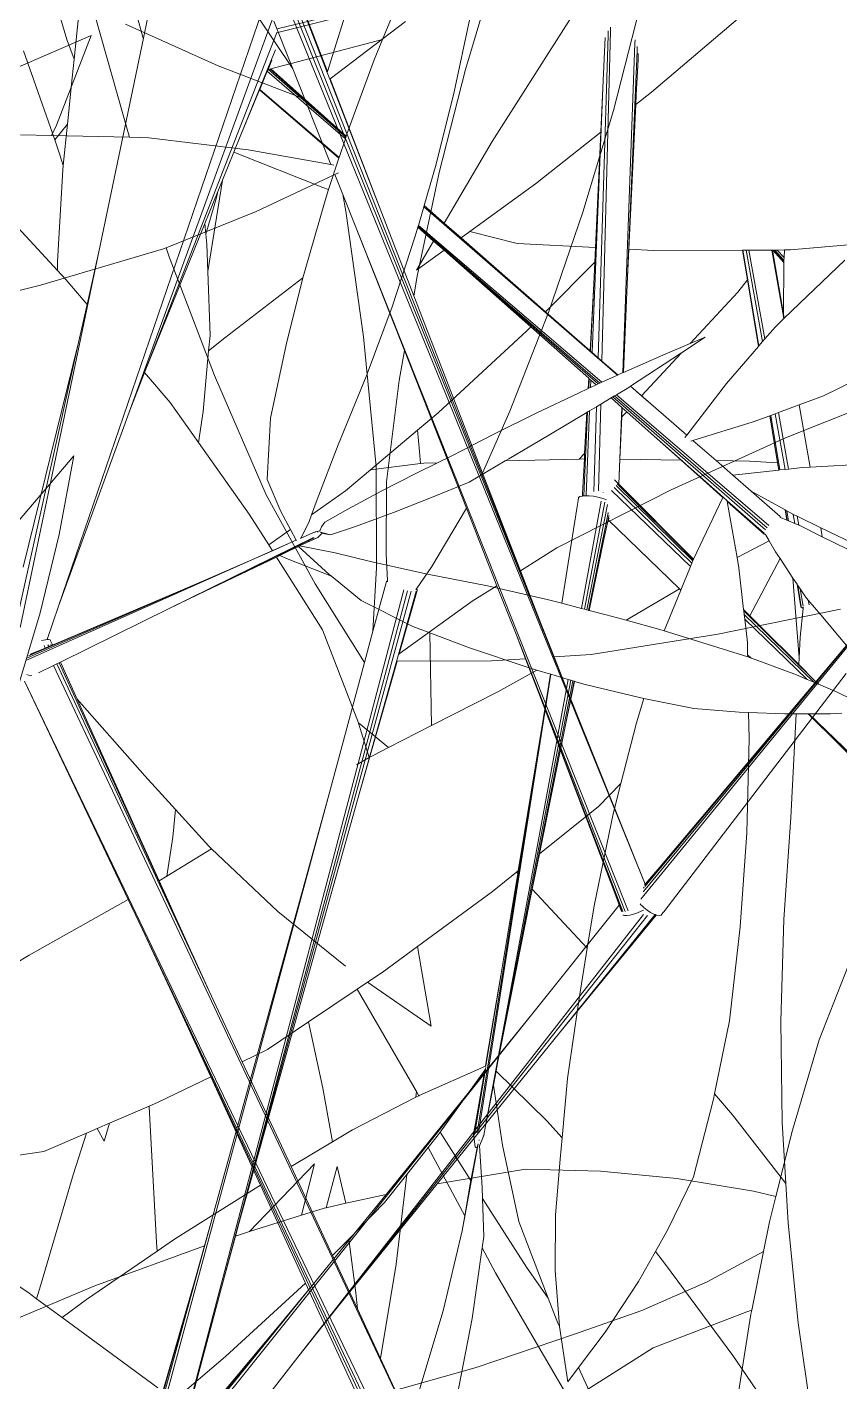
# Model space of a CAD drawing. Header units: millimetres. Extents: x 18 to 174501, y 22 to 24571.
# Drawn here: x 22277.6 to 22376.4, y 5699.5 to 5864.1 of the extents above; entities that cross this region are included whole.
import ezdxf

# ---------------------------------------------------------------- set-up
doc = ezdxf.new("R2010")
doc.units = ezdxf.units.MM
doc.header["$MEASUREMENT"] = 0
doc.layers.add('Edges', color=7, linetype='Continuous', lineweight=18)

# ---------------------------------------------------------------- blocks, each defined once
blk = doc.blocks.new('BAMBOOPLAN')
at = {"layer": 'Edges'}
for p, q in [((-1.0385, 11.487), (-1.0234, 11.3032)), ((-1.297, 11.471), (-1.2894, 11.2868)), ((-1.5192, 11.3616), (-1.515, 11.2054)), ((-1.4149, 11.3314), (-1.5062, 11.195)), ((-1.0234, 11.3032), (-1.0158, 11.119)), ((-0.5329, 10.0512), (-1.6024, 11.274)), ((-0.7768, 10.3326), (-1.5974, 11.2788)), ((-0.852, 10.4202), (-1.5932, 11.2834)), ((-1.5885, 11.2906), (-1.5149, 11.2036)), ((-1.5817, 11.2849), (-1.515, 11.2054)), ((-1.2894, 11.2868), (-1.2743, 11.103)), ((-1.6606, 11.2564), (-1.5731, 11.1898)), ((-1.6313, 11.2574), (-1.5731, 11.1898)), ((-1.515, 11.2054), (-1.5149, 11.2036)), ((-1.5149, 11.2036), (-1.5068, 11.1941)), ((-1.5731, 11.1898), (-1.5363, 11.1472)), ((-1.5062, 11.195), (-1.5068, 11.1941)), ((-1.5068, 11.1941), (-1.3454, 11.0032)), ((-1.5062, 11.195), (-1.3454, 11.0032)), ((-1.9298, 11.1677), (-1.8037, 10.9865)), ((-1.873, 11.1687), (-1.6976, 11.1526)), ((-1.6976, 11.1526), (-1.5363, 11.1472)), ((-1.923, 11.1304), (-2.0591, 11.0063)), ((-1.923, 11.1304), (-1.9293, 10.9638)), ((-1.5363, 11.1472), (-1.4564, 11.0545)), ((-1.0158, 11.119), (-1.0156, 10.9347)), ((-1.2743, 11.103), (-1.2518, 10.9202)), ((-1.6007, 11.0319), (-1.4564, 11.0545)), ((-1.5522, 10.9349), (-1.4441, 11.0402)), ((-1.4564, 11.0545), (-1.4515, 11.0553)), ((-1.4441, 11.0402), (-1.439, 11.0451)), ((-1.4441, 11.0402), (-1.42, 11.0123)), ((-1.7703, 10.9953), (-1.6007, 11.0319)), ((-1.42, 11.0123), (-1.4053, 10.9864)), ((-1.42, 11.0123), (-1.3819, 10.9681)), ((-1.8037, 10.9865), (-1.8026, 10.985)), ((-1.8026, 10.985), (-1.7703, 10.9953)), ((-1.4053, 10.9864), (-1.3051, 10.7901)), ((-1.3454, 11.0032), (-1.2462, 10.8861)), ((-0.39, 11.0065), (-0.5552, 10.8634)), ((-1.9316, 10.9438), (-1.8026, 10.985)), ((-1.9293, 10.9638), (-1.9316, 10.9438)), ((-1.3819, 10.9681), (-1.2306, 10.7911)), ((-1.3819, 10.9681), (-0.5455, 9.9979)), ((-1.9824, 10.9275), (-1.9316, 10.9438)), ((-1.6796, 10.8242), (-1.5522, 10.9349)), ((-1.2518, 10.9202), (-1.2462, 10.8861)), ((-1.0156, 10.9347), (-1.0229, 10.751)), ((-0.2064, 10.9065), (-0.5314, 10.0245)), ((-1.2462, 10.8861), (-1.0329, 10.634)), ((-0.5552, 10.8634), (-0.7136, 10.7131)), ((-1.8646, 10.6921), (-1.6832, 10.8211)), ((-1.6832, 10.8211), (-1.6796, 10.8242)), ((-1.6796, 10.8242), (-1.6697, 10.8113)), ((-1.6697, 10.8113), (-1.5279, 10.6425)), ((-1.3051, 10.7901), (-1.2108, 10.5847)), ((-1.2306, 10.7911), (-1.222, 10.7387)), ((-1.2306, 10.7911), (-1.0394, 10.5675)), ((-1.0229, 10.751), (-1.0329, 10.634)), ((-1.222, 10.7387), (-1.1853, 10.5652)), ((-0.7136, 10.7131), (-0.8686, 10.5533)), ((-1.9858, 10.6133), (-1.8646, 10.6921)), ((-1.5279, 10.6425), (-1.3756, 10.4755)), ((-1.0329, 10.634), (-0.9152, 10.4949)), ((-0.3681, 10.6132), (-0.5551, 10.5029)), ((-0.315, 10.617), (-0.5317, 10.0385)), ((-0.3447, 10.539), (-0.315, 10.617)), ((-1.2108, 10.5847), (-1.153, 10.4183)), ((-1.1853, 10.5652), (-1.1453, 10.4468)), ((-1.0394, 10.5675), (-1.0632, 10.4518)), ((-1.0394, 10.5675), (-0.9452, 10.4573)), ((-0.8686, 10.5533), (-0.9152, 10.4949)), ((-0.5323, 10.0474), (-0.3447, 10.539)), ((-0.5188, 10.0877), (-0.3447, 10.539)), ((-0.9152, 10.4949), (-0.852, 10.4202)), ((-0.5551, 10.5029), (-0.7514, 10.3978)), ((-0.4869, 10.0167), (-0.3221, 10.511)), ((-1.3756, 10.4755), (-1.2449, 10.3575)), ((-1.1453, 10.4468), (-1.1275, 10.4032)), ((-1.0632, 10.4518), (-1.0754, 10.4067)), ((-0.9452, 10.4573), (-0.9769, 10.4177)), ((-0.9452, 10.4573), (-0.8866, 10.3888)), ((-1.7134, 10.431), (-1.7683, 10.2902)), ((-1.7134, 10.431), (-1.6929, 10.2935)), ((-1.153, 10.4183), (-1.123, 10.3125)), ((-1.1291, 10.4015), (-1.1275, 10.4032)), ((-1.1291, 10.4015), (-1.123, 10.3125)), ((-1.1275, 10.4032), (-1.1269, 10.4016)), ((-1, 9.1491), (-1.089, 10.3983)), ((-1.0077, 9.2642), (-1.0829, 10.3995)), ((-1.0754, 10.4067), (-1.0759, 10.4048)), ((-1.0738, 10.4055), (-1.0754, 10.4067)), ((-1.0749, 10.4025), (-1.0681, 10.2887)), ((-1.0734, 10.404), (-1.0738, 10.4055)), ((-1.0734, 10.404), (-1.0671, 10.2901)), ((-0.9769, 10.4177), (-1.0671, 10.2901)), ((-0.8113, 10.3728), (-0.852, 10.4202)), ((-0.7514, 10.3978), (-0.8113, 10.3728)), ((-0.9804, 8.8667), (-1.0959, 10.3975)), ((-0.857, 10.3537), (-0.8866, 10.3888)), ((-0.8866, 10.3888), (-0.5501, 9.9953)), ((-1.2449, 10.3575), (-1.1191, 10.2564)), ((-0.857, 10.3537), (-0.9115, 10.331)), ((-0.8156, 10.3045), (-0.857, 10.3537)), ((-0.7768, 10.3326), (-0.8113, 10.3728)), ((-0.9115, 10.331), (-1.0664, 10.2766)), ((-0.5329, 10.0513), (-0.7768, 10.3326)), ((-1.123, 10.3125), (-1.1191, 10.2564)), ((-0.5538, 9.9938), (-0.8156, 10.3045)), ((-0.5715, 10.0119), (-0.8156, 10.3045)), ((-1.6929, 10.2935), (-1.6797, 10.154)), ((-1.0671, 10.2901), (-1.0681, 10.2887)), ((-1.0681, 10.2887), (-1.0674, 10.2762)), ((-1.0664, 10.2766), (-1.0674, 10.2762)), ((-1.0674, 10.2762), (-1.0527, 10.0267)), ((-1.0664, 10.2766), (-1.0527, 10.0267)), ((-1.1191, 10.2564), (-1.103, 10.0205)), ((-1.6797, 10.154), (-1.6736, 10.0127)), ((-0.5329, 10.0513), (-0.5188, 10.0877)), ((-0.5329, 10.051), (-0.5188, 10.0877)), ((-0.534, 10.0504), (-0.533, 10.051)), ((-0.5336, 10.0505), (-0.5331, 10.0509)), ((-0.5336, 10.0493), (-0.5334, 10.0497)), ((-0.5336, 10.044), (-0.5329, 10.0456)), ((-0.5333, 10.0502), (-0.533, 10.0509)), ((-0.5331, 10.0509), (-0.533, 10.0509)), ((-0.533, 10.051), (-0.5329, 10.051)), ((-0.533, 10.0509), (-0.5329, 10.051)), ((-0.5329, 10.0512), (-0.5329, 10.0513)), ((-1.0527, 10.0267), (-1.0077, 9.2642)), ((-0.5336, 10.0439), (-0.5336, 10.044)), ((-0.5317, 10.0385), (-0.5319, 10.0381)), ((-0.1532, 10.0335), (-0.1591, 9.8947)), ((-1.103, 10.0205), (-1.0542, 9.2598)), ((-1.103, 10.0205), (-1.0172, 8.7638)), ((-0.8351, 9.0781), (-0.5186, 10.0004)), ((-0.7985, 9.1823), (-0.5112, 10.0012)), ((-0.5636, 10.0024), (-0.6442, 9.7759)), ((-0.4977, 10.0069), (-0.5894, 9.7591)), ((-0.4995, 10.0069), (-0.5894, 9.7591)), ((-0.5636, 10.0024), (-0.5715, 10.0119)), ((-0.5562, 9.9937), (-0.5715, 10.0119)), ((-0.5572, 9.9948), (-0.5636, 10.0024)), ((-0.5352, 9.9957), (-0.5296, 10)), ((-0.53, 10.0163), (-0.5281, 10.0151)), ((-0.5296, 10), (-0.5241, 10.0047)), ((-0.5281, 10.0151), (-0.5259, 10.0141)), ((-0.5259, 10.0141), (-0.5217, 10.0121)), ((-0.5241, 10.0047), (-0.5208, 10.0079)), ((-0.5217, 10.0121), (-0.5148, 10.0096)), ((-0.5148, 10.0096), (-0.508, 10.0078)), ((-0.508, 10.0078), (-0.5016, 10.0069)), ((-0.5016, 10.0069), (-0.4995, 10.0069)), ((-0.4995, 10.0069), (-0.4977, 10.0069)), ((-0.4977, 10.0069), (-0.4962, 10.0069)), ((-0.4962, 10.0069), (-0.492, 10.0079)), ((-0.492, 10.0079), (-0.4894, 10.0097)), ((-0.4878, 10.0141), (-0.4894, 10.0097)), ((-0.4878, 10.0141), (-0.4869, 10.0167)), ((-0.5572, 9.9948), (-0.5557, 9.9929)), ((-0.5519, 9.9886), (-0.5513, 9.9879)), ((-0.5513, 9.9879), (-0.5489, 9.9881)), ((-0.5489, 9.9881), (-0.5452, 9.9895)), ((-0.5452, 9.9895), (-0.5406, 9.9921)), ((-0.5406, 9.9921), (-0.5352, 9.9957)), ((-0.1591, 9.8947), (-0.152, 9.7309)), ((-0.6442, 9.7759), (-1.0134, 8.7399)), ((-0.6442, 9.7759), (-0.7825, 9.3954)), ((-0.5894, 9.7591), (-0.7044, 9.442)), ((-0.152, 9.7309), (-0.1415, 9.6129)), ((-0.181, 9.6087), (-0.3144, 9.5859)), ((-0.1415, 9.6129), (-0.181, 9.6087)), ((-0.1415, 9.6129), (-0.1375, 9.5676)), ((-0.3144, 9.5859), (-0.4436, 9.5549)), ((-0.4436, 9.5549), (-0.5682, 9.516)), ((-0.1375, 9.5676), (-0.1305, 9.5155)), ((-0.5682, 9.516), (-0.7044, 9.442)), ((-0.1305, 9.5155), (-0.2058, 9.4341)), ((-0.1305, 9.5155), (-0.1166, 9.4126)), ((-0.7044, 9.442), (-0.7985, 9.1823)), ((-0.2058, 9.4341), (-0.2967, 9.3497)), ((-0.8784, 9.4133), (-0.8432, 9.3581)), ((-0.8784, 9.4133), (-0.8734, 9.3395)), ((-0.1166, 9.4126), (-0.1239, 9.4073)), ((-0.1166, 9.4126), (-0.1156, 9.4053)), ((-0.9173, 9.4049), (-0.9854, 9.2571)), ((-0.9173, 9.4049), (-0.9093, 9.3134)), ((-0.7825, 9.3954), (-0.852, 9.2041)), ((-0.7825, 9.3954), (-0.8432, 9.3581)), ((-0.1239, 9.4073), (-0.257, 9.2951)), ((-0.1156, 9.4053), (-0.0864, 9.2408)), ((-0.8734, 9.3395), (-0.8765, 9.3376)), ((-0.8432, 9.3581), (-0.8734, 9.3395)), ((-0.2967, 9.3497), (-0.3939, 9.2725)), ((-0.8765, 9.3376), (-0.9093, 9.3134)), ((-0.9093, 9.3134), (-0.9854, 9.2571)), ((-0.257, 9.2951), (-0.4056, 9.1096)), ((-0.3939, 9.2725), (-0.5363, 9.1623)), ((-1.0542, 9.2598), (-1.021, 8.7432)), ((-1.0512, 9.208), (-1.0542, 9.2598)), ((-1.0062, 9.2417), (-1.0077, 9.2642)), ((-0.9854, 9.2571), (-1.0062, 9.2417)), ((-1, 9.1491), (-1.0062, 9.2417)), ((-1.0512, 9.208), (-1.2087, 9.0801)), ((-1.0479, 9.1498), (-1.0512, 9.208)), ((-0.852, 9.2041), (-1.0175, 8.7485)), ((-0.8837, 9.1194), (-0.852, 9.2041)), ((-0.8351, 9.0781), (-0.7985, 9.1823)), ((-0.5363, 9.1623), (-0.6694, 9.0698)), ((-1.0316, 8.837), (-1.0479, 9.1498)), ((-1.0248, 8.7442), (-1.0479, 9.1498)), ((-0.98, 8.8683), (-1, 9.1491)), ((-1.0174, 8.7627), (-0.8837, 9.1194)), ((-0.9797, 8.8686), (-0.8837, 9.1194)), ((-1.2087, 9.0801), (-1.3655, 8.9404)), ((-0.8878, 8.9245), (-0.8351, 9.0781)), ((4.0881, -3.3036), (4.2194, -3.0809)), ((3.8543, -3.4748), (3.9152, -3.2214)), ((3.9838, -3.2203), (3.9857, -3.2263)), ((4.0058, -3.3241), (3.9807, -3.2403)), ((3.9821, -3.2277), (3.9843, -3.2347)), ((3.9843, -3.2347), (4.1507, -3.77)), ((3.9857, -3.2263), (4.159, -3.7733)), ((4.0331, -3.233), (4.0313, -3.2269)), ((4.2, -3.7801), (4.0331, -3.233)), ((4.0409, -3.2442), (4.0387, -3.2368)), ((4.157, -3.6325), (4.0409, -3.2442)), ((4.0473, -3.2575), (4.0443, -3.2475)), ((4.0646, -3.3169), (4.0473, -3.2575)), ((4.0646, -3.3169), (4.0479, -3.2583)), ((3.7479, -3.2855), (3.7639, -3.4146)), ((3.6211, -3.2938), (3.4375, -3.4117)), ((3.6207, -3.3001), (3.439, -3.4184)), ((3.6207, -3.3001), (3.6166, -3.3696)), ((4.0693, -3.3329), (4.0881, -3.3036)), ((4.1379, -3.7647), (4.0058, -3.3241)), ((4.0275, -3.398), (4.0058, -3.3241)), ((4.0693, -3.3329), (4.0646, -3.3169)), ((4.1398, -3.574), (4.0693, -3.3329)), ((3.4057, -4.483), (3.4026, -3.3439)), ((3.4118, -4.1245), (3.4248, -3.3602)), ((3.4499, -3.4809), (3.6166, -3.3696)), ((3.6166, -3.3696), (3.6144, -3.4078)), ((3.6144, -3.4078), (3.6116, -3.5367)), ((3.9492, -3.5199), (4.0275, -3.398)), ((4.0838, -3.5902), (4.0275, -3.398)), ((3.439, -3.4199), (3.4143, -4.0593)), ((3.4375, -3.4117), (3.4371, -3.412)), ((3.439, -3.4184), (3.4389, -3.4185)), ((3.4391, -3.4189), (3.439, -3.4199)), ((3.7639, -3.4146), (3.7752, -3.5441)), ((4.4054, -3.484), (4.5224, -3.4317)), ((3.2155, -3.4396), (3.2235, -3.5026)), ((3.4463, -3.4514), (3.4382, -3.606)), ((3.4466, -3.4471), (3.4463, -3.4514)), ((3.2032, -3.4745), (3.222, -3.5014)), ((3.4468, -3.4663), (3.4457, -3.4836)), ((3.4488, -3.4817), (3.4499, -3.4809)), ((3.4499, -3.4809), (3.6118, -3.5491)), ((3.8218, -3.6361), (3.8543, -3.4748)), ((4.5005, -3.47), (4.4338, -3.5995)), ((3.0982, -3.5484), (3.0667, -3.5035)), ((3.1216, -3.5768), (3.1012, -3.4886)), ((3.222, -3.5014), (3.2235, -3.5026)), ((3.2235, -3.5026), (3.2712, -3.8791)), ((3.4455, -3.4868), (3.4434, -3.5214)), ((3.4457, -3.4836), (3.4455, -3.4868)), ((3.6119, -3.5537), (3.4455, -3.4868)), ((3.6118, -3.5506), (3.4463, -3.4832)), ((3.4481, -3.4822), (3.4488, -3.4817)), ((3.4488, -3.4817), (3.6118, -3.5494)), ((4.337, -3.5077), (4.3746, -3.4947)), ((4.3746, -3.4947), (4.3759, -3.4942)), ((4.4334, -3.6004), (4.3746, -3.4947)), ((4.3759, -3.4942), (4.3766, -3.494)), ((4.4301, -3.5926), (4.3759, -3.4942)), ((4.3766, -3.494), (4.3778, -3.4936)), ((4.4016, -3.5081), (4.3766, -3.494)), ((4.3778, -3.4936), (4.3796, -3.493)), ((4.3778, -3.4936), (4.4011, -3.5065)), ((4.3796, -3.493), (4.3838, -3.4915)), ((4.3796, -3.493), (4.4004, -3.5044)), ((4.3838, -3.4915), (4.3955, -3.4874)), ((4.3838, -3.4915), (4.3991, -3.4998)), ((4.3955, -3.4874), (4.4054, -3.484)), ((4.3991, -3.4998), (4.3955, -3.4874)), ((4.4004, -3.5044), (4.3991, -3.4998)), ((4.4004, -3.5046), (4.4004, -3.5044)), ((4.4011, -3.5065), (4.4004, -3.5046)), ((3.4434, -3.5217), (3.4382, -3.606)), ((3.4434, -3.5214), (3.6124, -3.588)), ((3.4434, -3.5214), (3.4434, -3.5217)), ((3.4434, -3.5217), (3.6124, -3.5891)), ((3.8686, -3.6354), (3.9492, -3.5199)), ((4.1813, -3.562), (4.3267, -3.5114)), ((4.3267, -3.5114), (4.3271, -3.5112)), ((4.3515, -3.5572), (4.3267, -3.5114)), ((4.3271, -3.5112), (4.3329, -3.5092)), ((4.4079, -3.6591), (4.3271, -3.5112)), ((4.3329, -3.5092), (4.337, -3.5077)), ((4.3329, -3.5092), (4.4114, -3.6503)), ((4.337, -3.5077), (4.4138, -3.6443)), ((4.4016, -3.5081), (4.4011, -3.5065)), ((4.4301, -3.5926), (4.4016, -3.5081)), ((3.1216, -3.5768), (3.0982, -3.5484)), ((3.6116, -3.5367), (3.6118, -3.5491)), ((3.6118, -3.5491), (3.6118, -3.5494)), ((3.6118, -3.5494), (3.6118, -3.5506)), ((3.6118, -3.5506), (3.6119, -3.5537)), ((3.7752, -3.5441), (3.779, -3.6186)), ((3.6119, -3.5537), (3.6124, -3.588)), ((4.1398, -3.574), (4.1813, -3.562)), ((4.157, -3.6325), (4.1398, -3.574)), ((4.343, -3.5829), (4.3515, -3.5572)), ((4.4073, -3.6604), (4.3515, -3.5572)), ((3.1356, -3.7202), (3.0341, -3.5916)), ((3.129, -3.6085), (3.1216, -3.5768)), ((3.6124, -3.588), (3.6124, -3.5891)), ((3.6124, -3.5891), (3.6132, -3.6463)), ((3.9529, -3.6281), (4.0838, -3.5902)), ((4.0911, -3.615), (4.0838, -3.5902)), ((4.2937, -3.6945), (4.343, -3.5829)), ((4.4338, -3.5995), (4.4301, -3.5926)), ((4.6601, -3.5864), (4.5421, -3.7046)), ((3.1474, -3.6873), (3.129, -3.6085)), ((3.4382, -3.606), (3.4365, -3.6387)), ((3.779, -3.6186), (3.7791, -3.621)), ((3.8218, -3.6361), (3.779, -3.6186)), ((4.1924, -3.7873), (3.7791, -3.621)), ((3.7791, -3.621), (3.7809, -3.6544)), ((4.0386, -3.7243), (4.0911, -3.615)), ((4.1017, -3.6511), (4.0911, -3.615)), ((4.4241, -3.6185), (4.4138, -3.6443)), ((4.4334, -3.6004), (4.4241, -3.6185)), ((4.4338, -3.5995), (4.4334, -3.6004)), ((3.4365, -3.6387), (3.4337, -3.6914)), ((3.4365, -3.6387), (3.6024, -3.6465)), ((3.8579, -3.6507), (3.8218, -3.6361)), ((3.8579, -3.6507), (3.8686, -3.6354)), ((3.8686, -3.6354), (3.9529, -3.6281)), ((4.2009, -3.7793), (4.157, -3.6325)), ((4.4138, -3.6443), (4.4114, -3.6503)), ((3.6024, -3.6465), (3.6132, -3.6463)), ((3.6132, -3.6463), (3.6135, -3.6661)), ((3.6135, -3.6661), (3.6202, -3.7957)), ((3.7809, -3.6544), (4.1707, -3.808)), ((3.7809, -3.6544), (3.781, -3.6564)), ((3.781, -3.6564), (4.1678, -3.8107)), ((3.781, -3.6564), (3.781, -3.6571)), ((3.781, -3.6571), (4.1657, -3.8128)), ((3.781, -3.6571), (3.781, -3.6575)), ((3.8147, -3.6715), (3.781, -3.6575)), ((3.781, -3.6575), (3.7818, -3.6738)), ((4.0386, -3.7243), (3.8579, -3.6507)), ((4.1338, -3.7631), (4.1017, -3.6511)), ((4.1346, -3.7634), (4.1017, -3.6511)), ((4.4073, -3.6604), (4.3759, -3.7394)), ((4.4079, -3.6591), (4.4073, -3.6604)), ((4.4114, -3.6503), (4.4079, -3.6591)), ((3.1356, -3.7202), (3.1474, -3.6873)), ((3.1638, -3.7572), (3.1474, -3.6873)), ((3.4337, -3.6914), (3.4326, -3.7121)), ((3.4611, -3.8493), (3.4337, -3.6914)), ((3.7818, -3.6738), (3.7838, -3.8032)), ((3.8031, -3.7292), (3.8147, -3.6715)), ((3.8031, -3.7292), (3.837, -3.6807)), ((3.837, -3.6807), (3.8147, -3.6715)), ((4.0228, -3.7574), (3.837, -3.6807)), ((4.3146, -3.6757), (4.285, -3.7142)), ((4.3146, -3.6757), (4.2937, -3.6945)), ((3.4326, -3.7121), (3.4294, -3.7721)), ((3.4338, -3.7227), (3.4326, -3.7121)), ((4.2202, -3.7982), (4.285, -3.7142)), ((4.2436, -3.8078), (4.285, -3.7142)), ((4.2937, -3.6945), (4.2556, -3.7286)), ((4.5421, -3.7046), (4.5074, -3.7331)), ((3.1526, -3.7416), (3.1356, -3.7202)), ((3.4369, -3.789), (3.4338, -3.7227)), ((4.1338, -3.7631), (4.0386, -3.7243)), ((4.2556, -3.7286), (4.2009, -3.7793)), ((4.3759, -3.7394), (4.3401, -3.8467)), ((4.5072, -3.7333), (4.4776, -3.7577)), ((4.5074, -3.7331), (4.5072, -3.7333)), ((4.5364, -3.7859), (4.5072, -3.7333)), ((4.5364, -3.7859), (4.5074, -3.7331)), ((3.1638, -3.7572), (3.1526, -3.7416)), ((3.1655, -3.7644), (3.1638, -3.7572)), ((4.0187, -3.7658), (4.0228, -3.7574)), ((4.1469, -3.8087), (4.0228, -3.7574)), ((4.1346, -3.7634), (4.1338, -3.7631)), ((4.1379, -3.7647), (4.1346, -3.7634)), ((4.4732, -3.7614), (4.4667, -3.7667)), ((4.4776, -3.7577), (4.4732, -3.7614)), ((4.4732, -3.7614), (4.5209, -3.8472)), ((4.4776, -3.7577), (4.5264, -3.8446)), ((3.2089, -3.9178), (3.1655, -3.7644)), ((3.4294, -3.7721), (3.4148, -4.0508)), ((3.4369, -3.789), (3.4294, -3.7721)), ((3.9193, -3.951), (4.0187, -3.7658)), ((4.1507, -3.77), (4.1379, -3.7647)), ((4.159, -3.7733), (4.1507, -3.77)), ((4.1926, -3.787), (4.159, -3.7733)), ((4.1924, -3.7873), (4.1707, -3.808)), ((4.1926, -3.787), (4.1924, -3.7873)), ((4.1968, -3.783), (4.1926, -3.787)), ((4.2, -3.7801), (4.1968, -3.783)), ((4.2009, -3.7793), (4.2, -3.7801)), ((4.4417, -3.7873), (4.3533, -3.852)), ((4.4654, -3.7678), (4.4417, -3.7873)), ((4.4667, -3.7667), (4.4654, -3.7678)), ((4.4895, -3.8122), (4.4654, -3.7678)), ((4.5128, -3.851), (4.4667, -3.7667)), ((4.5605, -3.8293), (4.5364, -3.7859)), ((4.6701, -3.7848), (4.5605, -3.8293)), ((3.2139, -3.9327), (2.9855, -3.8107)), ((3.4439, -3.8049), (3.4369, -3.789)), ((3.4611, -3.8493), (3.4439, -3.8049)), ((3.527, -3.9488), (3.6211, -3.8061)), ((3.6202, -3.7957), (3.6211, -3.8061)), ((3.6211, -3.8061), (3.6315, -3.9253)), ((3.7838, -3.8032), (3.781, -3.9321)), ((4.1518, -3.826), (4.1469, -3.8087)), ((4.148, -3.8092), (4.1469, -3.8087)), ((4.1527, -3.8252), (4.148, -3.8092)), ((4.1516, -3.8107), (4.148, -3.8092)), ((4.1553, -3.8227), (4.1516, -3.8107)), ((4.163, -3.8154), (4.1516, -3.8107)), ((4.1678, -3.8107), (4.1657, -3.8128)), ((4.1707, -3.808), (4.1678, -3.8107)), ((4.2179, -3.8012), (4.2018, -3.8203)), ((4.22, -3.7984), (4.2179, -3.8012)), ((4.2202, -3.7982), (4.22, -3.7984)), ((4.2739, -3.8201), (4.22, -3.7984)), ((4.2436, -3.8078), (4.2202, -3.7982)), ((4.2739, -3.8201), (4.2436, -3.8078)), ((4.1518, -3.826), (4.1383, -3.8389)), ((4.1527, -3.8252), (4.1518, -3.826)), ((4.1553, -3.8227), (4.1527, -3.8252)), ((4.163, -3.8154), (4.1553, -3.8227)), ((4.1657, -3.8128), (4.163, -3.8154)), ((4.1948, -3.8285), (4.1815, -3.8444)), ((4.1973, -3.8256), (4.1948, -3.8285)), ((4.2176, -3.8379), (4.1948, -3.8285)), ((4.1993, -3.8233), (4.1973, -3.8256)), ((4.1973, -3.8256), (4.5232, -3.9575)), ((4.2018, -3.8203), (4.1993, -3.8233)), ((4.1993, -3.8233), (4.5244, -3.953)), ((4.2018, -3.8203), (4.5261, -3.9481)), ((4.3401, -3.8467), (4.2739, -3.8201)), ((4.5047, -3.8407), (4.4895, -3.8122)), ((4.5109, -3.8519), (4.4895, -3.8122)), ((4.5605, -3.8293), (4.5477, -3.8344)), ((3.5011, -3.953), (3.4611, -3.8493)), ((4.1383, -3.8389), (4.0803, -3.8961)), ((4.1759, -3.851), (4.1669, -3.8616)), ((4.1815, -3.8444), (4.1759, -3.851)), ((4.1759, -3.851), (4.2197, -3.9917)), ((4.1815, -3.8444), (4.2269, -3.988)), ((4.2565, -3.9655), (4.2176, -3.8379)), ((4.2185, -3.8383), (4.2176, -3.8379)), ((4.223, -3.8533), (4.2185, -3.8383)), ((4.2283, -3.8424), (4.2185, -3.8383)), ((4.223, -3.8533), (4.2276, -3.844)), ((4.2441, -3.924), (4.223, -3.8533)), ((4.2276, -3.844), (4.2283, -3.8424)), ((4.2616, -3.8561), (4.2283, -3.8424)), ((4.3448, -3.8909), (4.2616, -3.8561)), ((4.4349, -3.9277), (4.2616, -3.8561)), ((4.3401, -3.8467), (4.3384, -3.8517)), ((4.3533, -3.852), (4.3503, -3.8543)), ((4.4026, -3.8719), (4.3533, -3.852)), ((4.4577, -3.8538), (4.4026, -3.8719)), ((4.5108, -3.852), (4.4384, -3.8863)), ((4.5047, -3.8407), (4.4577, -3.8538)), ((4.5108, -3.852), (4.5047, -3.8407)), ((4.5109, -3.8519), (4.5108, -3.852)), ((4.5128, -3.851), (4.5109, -3.8519)), ((4.5209, -3.8472), (4.5128, -3.851)), ((4.5264, -3.8446), (4.5209, -3.8472)), ((4.5477, -3.8344), (4.5264, -3.8446)), ((3.2712, -3.8791), (3.2818, -3.9718)), ((3.2712, -3.8791), (3.355, -4.5397)), ((4.1633, -3.866), (4.1135, -3.9248)), ((4.1643, -3.8647), (4.1633, -3.866)), ((4.1829, -3.9346), (4.1633, -3.866)), ((4.1657, -3.8631), (4.1643, -3.8647)), ((4.2053, -4.0047), (4.1643, -3.8647)), ((4.1669, -3.8616), (4.1657, -3.8631)), ((4.209, -4.0019), (4.1669, -3.8616)), ((4.4384, -3.8863), (4.4026, -3.8719)), ((4.0803, -3.8961), (4.0228, -3.9544)), ((4.3448, -3.8909), (4.2441, -3.924)), ((4.4348, -3.9285), (4.3448, -3.8909)), ((4.4776, -3.902), (4.4384, -3.8863)), ((4.5439, -3.9137), (4.4776, -3.902)), ((4.5396, -3.927), (4.4776, -3.902)), ((3.2139, -3.9327), (3.2089, -3.9178)), ((3.6315, -3.9253), (3.6475, -4.0544)), ((4.1135, -3.9248), (4.0614, -3.9861)), ((4.2565, -3.9655), (4.2441, -3.924)), ((4.4348, -3.9285), (4.4349, -3.9277)), ((4.4436, -3.9313), (4.4349, -3.9277)), ((4.5396, -3.927), (4.5403, -3.9286)), ((4.5523, -3.9294), (4.5439, -3.9137)), ((4.5444, -3.9138), (4.5439, -3.9137)), ((4.5529, -3.9294), (4.5444, -3.9138)), ((4.5474, -3.9143), (4.5444, -3.9138)), ((4.5557, -3.9296), (4.5474, -3.9143)), ((4.5588, -3.9163), (4.5474, -3.9143)), ((4.5594, -3.9164), (4.5588, -3.9163)), ((4.5594, -3.9164), (4.5672, -3.9303)), ((4.5673, -3.9173), (4.5594, -3.9164)), ((4.5673, -3.9173), (4.5748, -3.9308)), ((4.6124, -3.9226), (4.5673, -3.9173)), ((4.6201, -3.9365), (4.6124, -3.9226)), ((4.69, -3.9317), (4.6124, -3.9226)), ((3.2327, -3.9427), (3.2139, -3.9327)), ((3.2818, -3.9718), (3.2327, -3.9427)), ((3.5076, -3.9792), (3.527, -3.9488)), ((3.781, -3.9321), (3.7735, -4.0601)), ((3.8952, -3.9913), (3.9193, -3.951)), ((4.1769, -3.9468), (4.0564, -3.992)), ((4.1769, -3.9468), (4.1829, -3.9346)), ((4.1855, -3.9435), (4.1769, -3.9468)), ((4.1855, -3.9435), (4.1829, -3.9346)), ((4.2021, -4.0014), (4.1855, -3.9435)), ((4.4214, -4.0464), (4.4348, -3.9285)), ((4.5226, -3.9639), (4.4436, -3.9313)), ((4.4442, -3.9324), (4.4436, -3.9313)), ((4.5231, -3.9654), (4.4442, -3.9324)), ((4.4918, -4.0188), (4.4442, -3.9324)), ((4.5403, -3.9286), (4.539, -3.9285)), ((4.5523, -3.9294), (4.5403, -3.9286)), ((4.5529, -3.9294), (4.5523, -3.9294)), ((4.5557, -3.9296), (4.5529, -3.9294)), ((4.5672, -3.9303), (4.5557, -3.9296)), ((4.5748, -3.9308), (4.5672, -3.9303)), ((4.5755, -3.9308), (4.5748, -3.9308)), ((4.6201, -3.9365), (4.5755, -3.9308)), ((4.6685, -3.9425), (4.6201, -3.9365)), ((3.2818, -3.9718), (3.2895, -4.0392)), ((3.5076, -3.9792), (3.5011, -3.953)), ((4.0228, -3.9544), (3.9661, -4.0137)), ((4.2465, -3.9609), (4.2468, -3.9609)), ((4.254, -3.9643), (4.2468, -3.9609)), ((4.4208, -4.0542), (4.2505, -3.974)), ((4.4211, -4.0495), (4.2525, -3.9693)), ((4.2537, -3.966), (4.4213, -4.0472)), ((4.254, -3.9643), (4.2565, -3.9655)), ((4.2565, -3.9655), (4.4214, -4.0464)), ((4.4918, -4.0188), (4.5352, -3.9732)), ((4.5231, -3.9654), (4.5243, -3.9656)), ((4.5243, -3.9656), (4.5256, -3.9649)), ((4.5256, -3.9649), (4.5245, -3.964)), ((4.5352, -3.9732), (4.5256, -3.9649)), ((4.5521, -3.9879), (4.5352, -3.9732)), ((3.5329, -4.0819), (3.5076, -3.9792)), ((3.8406, -4.0827), (3.8952, -3.9913)), ((3.911, -4.0249), (3.8952, -3.9913)), ((4.0564, -3.992), (4.0096, -4.047)), ((4.0614, -3.9861), (4.0564, -3.992)), ((4.229, -3.9987), (4.2215, -3.9998)), ((4.2363, -3.9981), (4.229, -3.9987)), ((4.2353, -3.9876), (4.2353, -3.9877)), ((4.2353, -3.9877), (4.2354, -3.988)), ((4.2401, -3.9982), (4.2363, -3.9981)), ((4.243, -3.9982), (4.2401, -3.9982)), ((4.2449, -3.9984), (4.243, -3.9982)), ((4.4204, -4.0603), (4.2479, -3.9799)), ((4.5457, -4.1074), (4.563, -3.9963)), ((4.563, -3.9963), (4.5521, -3.9879)), ((4.5953, -4.021), (4.563, -3.9963)), ((3.9661, -4.0137), (3.9466, -4.0333)), ((4.1996, -4.0081), (4.198, -4.0104)), ((4.1987, -4.0155), (4.198, -4.0104)), ((4.1987, -4.0155), (4.2012, -4.0294)), ((4.203, -4.0058), (4.1996, -4.0081)), ((4.2033, -4.0056), (4.2021, -4.0014)), ((4.2033, -4.0056), (4.203, -4.0058)), ((4.2053, -4.0047), (4.2033, -4.0056)), ((4.208, -4.0035), (4.2053, -4.0047)), ((4.2143, -4.0015), (4.208, -4.0035)), ((4.2215, -3.9998), (4.2143, -4.0015)), ((4.2653, -4.1907), (4.237, -4.0032)), ((4.2707, -4.1903), (4.2438, -4.0032)), ((4.2751, -4.19), (4.2496, -4.0055)), ((4.2553, -4.0188), (4.2552, -4.0181)), ((4.2782, -4.1898), (4.2553, -4.0188)), ((4.5008, -4.035), (4.4918, -4.0188)), ((4.6506, -4.1487), (4.5953, -4.021)), ((4.6056, -4.0289), (4.5953, -4.021)), ((3.3256, -4.4392), (3.2895, -4.0392)), ((3.2895, -4.0392), (3.3471, -4.5449)), ((3.919, -4.0442), (3.8406, -4.0827)), ((3.919, -4.0442), (3.911, -4.0249)), ((3.9466, -4.0333), (3.9182, -4.0618)), ((3.9245, -4.0416), (3.919, -4.0442)), ((3.9466, -4.0333), (3.9245, -4.0416)), ((4.2012, -4.0294), (4.23, -4.1934)), ((4.2012, -4.0294), (4.2304, -4.1933)), ((4.2578, -4.0229), (4.2579, -4.0238)), ((4.2579, -4.0238), (4.2582, -4.0259)), ((4.2584, -4.027), (4.2586, -4.0286)), ((4.2585, -4.0273), (4.2586, -4.0286)), ((4.2587, -4.029), (4.2586, -4.0286)), ((4.2587, -4.029), (4.2587, -4.0291)), ((4.2587, -4.0297), (4.2587, -4.0291)), ((4.2588, -4.0296), (4.2587, -4.0297)), ((4.2587, -4.0297), (4.2635, -4.0671)), ((4.2598, -4.0265), (4.2588, -4.0296)), ((4.2588, -4.0296), (4.2589, -4.0303)), ((4.2589, -4.0303), (4.4154, -4.1032)), ((4.2589, -4.0303), (4.2635, -4.0671)), ((4.5322, -4.1008), (4.5008, -4.035)), ((4.6244, -4.0639), (4.6056, -4.0289)), ((4.6075, -4.0303), (4.6056, -4.0289)), ((4.6252, -4.0631), (4.6075, -4.0303)), ((4.6131, -4.0346), (4.6075, -4.0303)), ((4.6278, -4.0615), (4.6131, -4.0346)), ((4.6265, -4.0449), (4.6131, -4.0346)), ((4.6331, -4.0488), (4.6265, -4.0449)), ((3.4143, -4.0593), (3.4118, -4.1245)), ((3.4148, -4.0508), (3.4143, -4.0593)), ((3.4737, -4.0858), (3.4148, -4.0508)), ((3.6475, -4.0544), (3.6767, -4.1572)), ((3.7735, -4.0601), (3.7699, -4.1615)), ((3.9182, -4.0618), (3.8713, -4.1106)), ((4.0096, -4.047), (3.9564, -4.0938)), ((4.2635, -4.0671), (4.2793, -4.1897)), ((4.418, -4.1044), (4.4204, -4.0603)), ((4.4204, -4.0603), (4.4208, -4.0542)), ((4.4208, -4.0542), (4.4209, -4.0509)), ((4.4209, -4.0509), (4.4211, -4.0495)), ((4.4211, -4.0495), (4.4213, -4.0472)), ((4.4213, -4.0472), (4.4214, -4.0464)), ((4.6244, -4.0639), (4.6293, -4.0651)), ((4.6293, -4.0651), (4.6288, -4.0631)), ((4.6407, -4.1141), (4.6293, -4.0651)), ((4.6331, -4.0488), (4.6371, -4.0561)), ((4.6617, -4.0658), (4.6331, -4.0488)), ((4.7409, -4.1129), (4.6617, -4.0658)), ((3.543, -4.1354), (3.4737, -4.0858)), ((3.543, -4.1354), (3.5329, -4.0819)), ((3.8115, -4.1315), (3.8406, -4.0827)), ((3.8713, -4.1106), (3.8255, -4.1601)), ((3.9564, -4.0938), (3.9025, -4.1396)), ((4.3453, -4.1849), (4.4154, -4.1032)), ((4.4137, -4.1805), (4.418, -4.1044)), ((4.4154, -4.1032), (4.418, -4.1044)), ((4.5322, -4.1008), (4.5457, -4.1074)), ((4.5324, -4.101), (4.5322, -4.1008)), ((4.5324, -4.101), (4.57, -4.1193)), ((4.5333, -4.1029), (4.5324, -4.101)), ((4.6894, -4.1771), (4.5333, -4.1029)), ((4.5359, -4.1084), (4.5333, -4.1029)), ((4.6887, -4.1803), (4.5359, -4.1084)), ((4.5395, -4.1158), (4.5359, -4.1084)), ((4.6758, -4.1794), (4.5395, -4.1158)), ((4.557, -4.1524), (4.5395, -4.1158)), ((4.5457, -4.1074), (4.57, -4.1193)), ((4.6506, -4.1487), (4.6407, -4.1141)), ((3.4057, -4.483), (3.4118, -4.1245)), ((3.6667, -4.224), (3.543, -4.1354)), ((3.7693, -4.1901), (3.8115, -4.1315)), ((3.9025, -4.1396), (3.8481, -4.1842)), ((4.57, -4.1193), (4.6539, -4.1599)), ((3.6767, -4.1572), (3.7171, -4.2017)), ((3.7699, -4.1615), (3.7693, -4.1901)), ((3.8255, -4.1601), (3.7951, -4.1943)), ((4.5643, -4.1725), (4.557, -4.1524)), ((4.6539, -4.1599), (4.6506, -4.1487)), ((4.6539, -4.1599), (4.6894, -4.1771)), ((3.8481, -4.1842), (3.8118, -4.2122)), ((4.3453, -4.1849), (4.3099, -4.1874)), ((4.4059, -4.1807), (4.3453, -4.1849)), ((4.4137, -4.1805), (4.4059, -4.1807)), ((4.5017, -4.1776), (4.4137, -4.1805)), ((4.5657, -4.1762), (4.5017, -4.1776)), ((4.5643, -4.1725), (4.5721, -4.1761)), ((4.5643, -4.1726), (4.5643, -4.1725)), ((4.5643, -4.1726), (4.5719, -4.1761)), ((4.5657, -4.1762), (4.5643, -4.1726)), ((4.5719, -4.1761), (4.5657, -4.1762)), ((4.5721, -4.1761), (4.5719, -4.1761)), ((4.5791, -4.176), (4.5721, -4.1761)), ((4.656, -4.1779), (4.5791, -4.176)), ((4.6758, -4.1794), (4.656, -4.1779)), ((4.6887, -4.1803), (4.6758, -4.1794)), ((4.6974, -4.181), (4.6887, -4.1803)), ((4.6974, -4.181), (4.6894, -4.1771)), ((4.7323, -4.1835), (4.6974, -4.181)), ((4.8078, -4.1927), (4.7323, -4.1835)), ((3.7171, -4.2017), (3.7433, -4.2261)), ((3.769, -4.204), (3.765, -4.2345)), ((3.7693, -4.1901), (3.769, -4.204)), ((3.7927, -4.204), (3.7923, -4.2117)), ((3.7951, -4.1943), (3.7927, -4.204)), ((4.0983, -4.2068), (3.9934, -4.2218)), ((4.2039, -4.1953), (4.0983, -4.2068)), ((4.23, -4.1934), (4.2039, -4.1953)), ((4.2304, -4.1933), (4.23, -4.1934)), ((4.2653, -4.1907), (4.2304, -4.1933)), ((4.2707, -4.1903), (4.2653, -4.1907)), ((4.2751, -4.19), (4.2707, -4.1903)), ((4.2782, -4.1898), (4.2751, -4.19)), ((4.2793, -4.1897), (4.2782, -4.1898)), ((4.3099, -4.1874), (4.2793, -4.1897)), ((3.5886, -4.4246), (3.7854, -4.2259)), ((3.6277, -4.3856), (3.7869, -4.2262)), ((3.7163, -4.2637), (3.6667, -4.224)), ((3.7163, -4.2637), (3.7433, -4.2261)), ((3.7433, -4.2261), (3.7586, -4.2404)), ((3.7848, -4.216), (3.765, -4.2345)), ((3.79, -4.2255), (3.7672, -4.2479)), ((3.7914, -4.2246), (3.7674, -4.2479)), ((3.7831, -4.2179), (3.7832, -4.2179)), ((3.7859, -4.2154), (3.7832, -4.2179)), ((3.7862, -4.2151), (3.7848, -4.216)), ((3.7862, -4.2151), (3.7923, -4.2117)), ((3.7887, -4.2149), (3.7893, -4.2144)), ((3.7914, -4.2246), (3.7925, -4.2234)), ((3.7923, -4.2117), (3.7922, -4.2128)), ((3.7923, -4.2117), (3.7925, -4.2116)), ((3.7925, -4.2234), (3.7934, -4.222)), ((3.7934, -4.222), (3.7969, -4.2139)), ((3.8118, -4.2122), (3.794, -4.2136)), ((3.7969, -4.2139), (3.794, -4.2138)), ((3.802, -4.2139), (3.7969, -4.2139)), ((3.8118, -4.2122), (3.802, -4.2139)), ((3.8952, -4.233), (3.8297, -4.239)), ((3.9934, -4.2218), (3.8952, -4.233)), ((4.734, -4.2224), (4.6984, -4.2349)), ((4.7522, -4.215), (4.734, -4.2224)), ((3.7523, -4.2463), (3.3833, -4.591)), ((3.7523, -4.2463), (3.7255, -4.271)), ((3.7586, -4.2404), (3.7523, -4.2463)), ((3.7659, -4.2492), (3.7549, -4.2601)), ((3.766, -4.2493), (3.7549, -4.2601)), ((3.7586, -4.2404), (3.7591, -4.2408)), ((3.765, -4.2345), (3.7649, -4.2349)), ((3.7649, -4.2349), (3.7649, -4.2352)), ((3.7672, -4.2479), (3.7659, -4.2492)), ((3.766, -4.2493), (3.7659, -4.2492)), ((3.832, -4.2778), (3.766, -4.2493)), ((3.7674, -4.2479), (3.7672, -4.2479)), ((3.8297, -4.239), (3.7674, -4.2479)), ((4.659, -4.2487), (4.5988, -4.267)), ((4.6776, -4.2422), (4.659, -4.2487)), ((4.6971, -4.2354), (4.6776, -4.2422)), ((4.6776, -4.2422), (4.7277, -4.415)), ((4.6974, -4.2352), (4.6971, -4.2354)), ((4.9188, -4.3418), (4.6971, -4.2354)), ((4.6984, -4.2349), (4.6974, -4.2352)), ((4.6974, -4.2352), (5.8177, -4.7629)), ((4.6984, -4.2349), (5.8207, -4.7571)), ((3.7255, -4.271), (3.6263, -4.3625)), ((3.7356, -4.2791), (3.6277, -4.3856)), ((3.7255, -4.271), (3.7163, -4.2637)), ((3.7404, -4.2744), (3.7356, -4.2791)), ((3.8524, -4.3725), (3.7356, -4.2791)), ((3.7549, -4.2601), (3.7404, -4.2744)), ((3.7531, -4.2757), (3.7404, -4.2744)), ((3.837, -4.2796), (3.7531, -4.2757)), ((3.837, -4.2796), (3.832, -4.2778)), ((3.8992, -4.3025), (3.837, -4.2796)), ((4.5832, -4.2717), (4.5066, -4.2912)), ((4.5988, -4.267), (4.5832, -4.2717)), ((4.6142, -4.3093), (4.5988, -4.267)), ((3.9989, -4.3158), (3.8992, -4.3025)), ((4.4109, -4.3041), (4.3148, -4.3136)), ((4.4187, -4.3031), (4.4109, -4.3041)), ((4.5066, -4.2912), (4.4187, -4.3031)), ((4.4205, -4.3476), (4.4187, -4.3031)), ((4.0307, -4.3167), (3.9989, -4.3158)), ((4.0857, -4.4678), (4.0307, -4.3167)), ((4.1039, -4.3186), (4.0307, -4.3167)), ((4.2093, -4.3179), (4.1039, -4.3186)), ((4.1751, -4.3749), (4.227, -4.3172)), ((4.227, -4.3172), (4.2093, -4.3179)), ((4.2516, -4.3162), (4.227, -4.3172)), ((4.2522, -4.3161), (4.2516, -4.3162)), ((4.2516, -4.3162), (4.2648, -4.3913)), ((4.2839, -4.3149), (4.2522, -4.3161)), ((4.2522, -4.3161), (4.3936, -5.11)), ((4.2887, -4.3147), (4.2839, -4.3149)), ((4.4011, -5.0942), (4.2839, -4.3149)), ((4.2924, -4.3145), (4.2887, -4.3147)), ((4.3853, -4.9846), (4.2887, -4.3147)), ((4.2949, -4.3144), (4.2924, -4.3145)), ((4.3655, -4.8414), (4.2924, -4.3145)), ((4.3059, -4.3968), (4.2949, -4.3144)), ((4.2953, -4.3144), (4.2949, -4.3144)), ((4.3148, -4.3136), (4.2953, -4.3144)), ((4.2953, -4.3144), (4.3059, -4.3968)), ((4.664, -4.4653), (4.6142, -4.3093)), ((4.4294, -4.4556), (4.4205, -4.3476)), ((3.6263, -4.3625), (3.3842, -4.5857)), ((3.597, -4.3891), (3.6263, -4.3625)), ((3.9642, -4.5049), (3.8524, -4.3725)), ((4.0857, -4.4678), (4.1751, -4.3749)), ((3.385, -4.5818), (3.597, -4.3891)), ((3.4188, -4.5496), (3.597, -4.3891)), ((3.5886, -4.4246), (3.6277, -4.3856)), ((4.2648, -4.3913), (4.3913, -5.1106)), ((4.3102, -4.6574), (4.2648, -4.3913)), ((4.3354, -4.6173), (4.3059, -4.3968)), ((4.7736, -4.5865), (4.7277, -4.415)), ((3.4406, -4.5742), (3.5886, -4.4246)), ((4.0277, -4.5281), (4.0857, -4.4678)), ((4.4058, -4.5059), (4.4294, -4.4556)), ((4.4339, -4.5099), (4.4294, -4.4556)), ((4.7065, -4.6236), (4.664, -4.4653)), ((3.4059, -4.5444), (3.4057, -4.483)), ((4.0277, -4.5281), (3.9642, -4.5049)), ((3.9647, -4.5055), (3.9642, -4.5049)), ((4.0016, -4.5557), (3.9647, -4.5055)), ((4.3354, -4.6173), (4.4058, -4.5059)), ((4.4546, -4.6716), (4.4339, -4.5099)), ((4.0075, -4.5491), (4.0277, -4.5281)), ((3.3873, -4.578), (3.4077, -4.5596)), ((3.3892, -4.5761), (3.4077, -4.5596)), ((3.4034, -4.5456), (3.3976, -4.5492)), ((3.4059, -4.5444), (3.4034, -4.5456)), ((3.4077, -4.5596), (3.4044, -4.5562)), ((3.408, -4.5434), (3.4059, -4.5444)), ((3.4077, -4.5596), (3.4126, -4.5551)), ((3.4111, -4.543), (3.408, -4.5434)), ((3.4126, -4.5551), (3.4101, -4.5525)), ((3.4125, -4.5443), (3.4111, -4.543)), ((3.4181, -4.5502), (3.4125, -4.5443)), ((3.4126, -4.5551), (3.4162, -4.552)), ((3.4147, -4.5504), (3.4162, -4.552)), ((3.4162, -4.552), (3.418, -4.5503)), ((3.4178, -4.55), (3.418, -4.5503)), ((3.418, -4.5503), (3.4181, -4.5502)), ((3.4181, -4.5502), (3.4188, -4.5496)), ((3.9848, -4.5747), (4.0016, -4.5557)), ((4.0016, -4.5557), (4.0075, -4.5491)), ((3.3842, -4.5857), (3.3841, -4.5858)), ((3.3849, -4.5818), (3.385, -4.5818)), ((3.3867, -4.5785), (3.3871, -4.5782)), ((3.3871, -4.5782), (3.3873, -4.578)), ((3.4108, -4.6042), (3.4311, -4.5837)), ((3.4311, -4.5837), (3.4357, -4.579)), ((4.5506, -5.7323), (3.4311, -4.5837)), ((3.4357, -4.579), (3.4389, -4.5758)), ((3.8714, -5.0297), (3.4357, -4.579)), ((3.4389, -4.5758), (3.4406, -4.5742)), ((3.4389, -4.5758), (3.774, -4.9275)), ((3.4406, -4.5742), (3.4891, -4.6256)), ((4.8265, -4.7552), (4.7736, -4.5865)), ((3.3924, -4.6134), (3.3958, -4.6137)), ((3.3925, -4.6255), (4.8566, -6.1065)), ((3.3925, -4.6256), (3.6864, -4.9254)), ((3.3958, -4.6137), (3.4, -4.6129)), ((3.4, -4.6129), (3.4013, -4.6122)), ((3.6433, -4.7126), (3.4891, -4.6256)), ((3.4891, -4.6256), (3.7266, -4.8773)), ((4.3438, -4.6794), (4.3354, -4.6173)), ((4.7419, -4.7838), (4.7065, -4.6236)), ((4.3082, -4.6605), (4.3102, -4.6574)), ((4.311, -4.662), (4.3102, -4.6574)), ((4.2798, -4.7055), (4.3082, -4.6605)), ((4.311, -4.662), (4.3082, -4.6605)), ((4.3411, -4.8388), (4.311, -4.662)), ((4.4675, -4.7452), (4.3438, -4.6794)), ((4.3655, -4.8414), (4.3438, -4.6794)), ((4.4675, -4.7452), (4.4546, -4.6716)), ((3.7128, -4.7507), (3.6433, -4.7126)), ((4.1876, -4.8387), (4.2798, -4.7055)), ((3.7244, -4.7973), (3.7128, -4.7507)), ((3.7884, -4.7921), (3.7128, -4.7507)), ((4.4827, -4.8322), (4.4675, -4.7452)), ((4.8862, -4.9207), (4.8265, -4.7552)), ((3.7365, -4.8652), (3.7244, -4.7973)), ((3.7365, -4.8652), (3.7941, -4.7947)), ((3.7941, -4.7947), (3.7884, -4.7921)), ((3.9391, -4.8603), (3.7941, -4.7947)), ((4.7589, -4.912), (4.7419, -4.7838)), ((4.1445, -4.9011), (4.1876, -4.8387)), ((4.2555, -4.9617), (4.1876, -4.8387)), ((4.3653, -4.9849), (4.3411, -4.8388)), ((4.3678, -4.9957), (4.3411, -4.8388)), ((4.3853, -4.9846), (4.3655, -4.8414)), ((4.5089, -4.9704), (4.4827, -4.8322)), ((3.7266, -4.8773), (3.7365, -4.8652)), ((4.0806, -4.9116), (3.9391, -4.8603)), ((3.7266, -4.8773), (3.774, -4.9275)), ((4.126, -4.9255), (4.1445, -4.9011)), ((4.8, -4.9362), (4.7589, -4.912)), ((4.7601, -4.9215), (4.7589, -4.912)), ((3.5551, -5.0725), (3.6864, -4.9254)), ((3.6864, -4.9254), (3.7266, -4.9665)), ((3.774, -4.9275), (3.8714, -5.0297)), ((4.1132, -4.9425), (4.126, -4.9255)), ((4.2555, -4.9617), (4.126, -4.9255)), ((4.7711, -5.0601), (4.7601, -4.9215)), ((4.9266, -5.0189), (4.8, -4.9362)), ((4.9266, -5.0189), (4.8862, -4.9207)), ((4.0518, -5.0238), (4.1132, -4.9425)), ((4.2682, -5.077), (4.1132, -4.9425)), ((3.7266, -4.9665), (4.8506, -6.1131)), ((3.7266, -4.9665), (3.8297, -5.0727)), ((4.3671, -4.9964), (4.3653, -4.9849)), ((4.3672, -4.9963), (4.3653, -4.9849)), ((4.3873, -4.9986), (4.3853, -4.9846)), ((4.5334, -5.0705), (4.5089, -4.9704)), ((4.2752, -5.0819), (4.3671, -4.9964)), ((4.33, -5.1305), (4.3682, -5.0032)), ((4.3671, -4.9964), (4.3672, -4.9963)), ((4.3672, -4.9963), (4.3678, -4.9957)), ((4.3678, -4.9957), (4.3681, -4.9955)), ((4.3682, -5.0032), (4.3683, -5.003)), ((4.3831, -5.0964), (4.3682, -5.0032)), ((4.3688, -5.0014), (4.3683, -4.9985)), ((4.3683, -5.003), (4.3688, -5.0014)), ((4.3865, -5.113), (4.3683, -5.003)), ((4.3877, -5.1121), (4.3688, -5.0014)), ((4.4989, -5.0516), (4.3873, -4.9986)), ((4.3909, -5.0231), (4.3873, -4.9986)), ((3.9653, -5.1268), (3.8714, -5.0297)), ((4.0001, -5.0922), (4.0518, -5.0238)), ((4.1129, -5.1244), (4.0518, -5.0238)), ((4.4398, -5.1165), (4.3909, -5.0231)), ((4.4011, -5.0942), (4.3909, -5.0231)), ((4.9527, -5.0826), (4.9266, -5.0189)), ((4.5334, -5.0705), (4.4989, -5.0516)), ((3.5369, -5.0948), (3.5551, -5.0725)), ((3.8297, -5.0727), (4.8457, -6.1193)), ((3.9223, -5.1695), (3.8297, -5.0727)), ((4.2707, -5.0866), (4.2682, -5.077)), ((4.2746, -5.0826), (4.2682, -5.077)), ((4.5423, -5.107), (4.5334, -5.0705)), ((4.7592, -5.1612), (4.7711, -5.0601)), ((3.9653, -5.1268), (4.0001, -5.0922)), ((4.1849, -5.176), (4.2707, -5.0866)), ((4.2707, -5.0866), (4.2746, -5.0826)), ((4.2746, -5.0826), (4.2752, -5.0819)), ((4.3859, -5.1145), (4.3831, -5.0964)), ((4.3859, -5.1138), (4.3831, -5.0964)), ((4.4036, -5.1107), (4.4011, -5.0942)), ((5.0256, -5.2404), (4.9527, -5.0826)), ((4.105, -5.2714), (3.9653, -5.1268)), ((4.1587, -5.2072), (4.1129, -5.1244)), ((4.3859, -5.1145), (4.3959, -5.1347)), ((4.3992, -5.1221), (4.3987, -5.1209)), ((4.4225, -5.28), (4.399, -5.128)), ((4.4036, -5.1114), (4.4026, -5.1302)), ((4.4029, -5.1117), (4.403, -5.1123)), ((4.4035, -5.1106), (4.4036, -5.1112)), ((4.4036, -5.1112), (4.4036, -5.1107)), ((4.4036, -5.1114), (4.4036, -5.1112)), ((4.5101, -5.2326), (4.4398, -5.1165)), ((4.5664, -5.2007), (4.5423, -5.107)), ((4.3193, -5.1622), (4.3276, -5.1385)), ((4.3276, -5.1385), (4.33, -5.1305)), ((4.4082, -5.1923), (4.33, -5.1305)), ((4.3959, -5.1347), (4.3962, -5.1348)), ((4.3962, -5.1348), (4.3967, -5.135)), ((4.3967, -5.135), (4.3974, -5.135)), ((4.3974, -5.135), (4.3982, -5.135)), ((4.3982, -5.135), (4.399, -5.135)), ((4.399, -5.135), (4.3999, -5.1348)), ((4.3999, -5.1348), (4.3991, -5.129)), ((4.3999, -5.1348), (4.3999, -5.1348)), ((4.4082, -5.1923), (4.3999, -5.1348)), ((4.4023, -5.1295), (4.4022, -5.1293)), ((4.4025, -5.1301), (4.4025, -5.13)), ((4.4026, -5.1302), (4.4025, -5.1301)), ((4.4306, -5.1973), (4.4026, -5.1302)), ((3.8493, -5.2421), (3.9223, -5.1695)), ((4.0653, -5.3189), (3.9223, -5.1695)), ((4.2996, -5.2184), (4.3193, -5.1622)), ((4.4182, -5.2538), (4.3193, -5.1622)), ((4.7512, -5.2042), (4.7592, -5.1612)), ((4.1587, -5.2072), (4.1849, -5.176)), ((4.4092, -5.1989), (4.4082, -5.1923)), ((4.4374, -5.2154), (4.4306, -5.1973)), ((4.105, -5.2714), (4.1587, -5.2072)), ((4.2789, -5.2774), (4.2996, -5.2184)), ((4.3327, -5.3718), (4.2996, -5.2184)), ((4.4182, -5.2538), (4.4092, -5.1989)), ((4.5482, -5.3031), (4.4374, -5.2154)), ((4.4608, -5.2772), (4.4374, -5.2154)), ((4.5976, -5.2923), (4.5664, -5.2007)), ((4.7402, -5.2631), (4.7512, -5.2042)), ((4.7752, -5.2198), (4.7512, -5.2042)), ((4.9372, -5.3308), (4.7752, -5.2198)), ((3.838, -5.2524), (3.8493, -5.2421)), ((4.6017, -5.3416), (4.5101, -5.2326)), ((5.0981, -5.3807), (5.0256, -5.2404)), ((3.7824, -5.3029), (3.838, -5.2524)), ((3.8384, -5.2534), (3.838, -5.2524)), ((3.9271, -5.4723), (3.8384, -5.2534)), ((4.4225, -5.28), (4.4182, -5.2538)), ((4.7141, -5.3654), (4.7402, -5.2631)), ((4.2235, -5.394), (4.105, -5.2714)), ((4.2407, -5.3578), (4.2789, -5.2774)), ((4.4361, -5.4217), (4.4225, -5.28)), ((4.4646, -5.2967), (4.4608, -5.2772)), ((4.6358, -5.3814), (4.5976, -5.2923)), ((3.7653, -5.3184), (3.7824, -5.3029)), ((3.784, -5.3351), (3.7824, -5.3029)), ((4.5006, -5.3301), (4.4646, -5.2967)), ((4.488, -5.4179), (4.4646, -5.2967)), ((4.6017, -5.3416), (4.5482, -5.3031)), ((3.6904, -5.3866), (3.7502, -5.3322)), ((3.7502, -5.3322), (3.7653, -5.3184)), ((3.7521, -5.4081), (3.7502, -5.3322)), ((3.784, -5.3351), (3.7653, -5.3184)), ((3.9547, -5.4567), (4.0653, -5.3189)), ((4.1947, -5.4542), (4.0653, -5.3189)), ((4.6993, -5.5008), (4.5006, -5.3301)), ((5.0529, -5.4172), (4.9372, -5.3308)), ((4.2235, -5.394), (4.2407, -5.3578)), ((4.2829, -5.442), (4.2407, -5.3578)), ((4.6318, -5.3774), (4.6017, -5.3416)), ((3.6442, -5.4105), (3.6904, -5.3866)), ((4.3604, -5.5356), (4.3327, -5.3718)), ((4.636, -5.3818), (4.6318, -5.3774)), ((4.636, -5.3818), (4.6358, -5.3814)), ((4.6809, -5.4679), (4.636, -5.3818)), ((4.6905, -5.4384), (4.7141, -5.3654)), ((3.7615, -5.609), (3.7521, -5.4081)), ((4.2945, -5.4674), (4.2235, -5.394)), ((4.4431, -5.587), (4.4361, -5.4217)), ((4.511, -5.5804), (4.488, -5.4179)), ((3.9332, -5.4857), (3.9547, -5.4567)), ((4.1048, -5.6204), (4.1947, -5.4542)), ((4.3653, -5.6325), (4.1947, -5.4542)), ((4.2945, -5.4674), (4.2829, -5.442)), ((4.6809, -5.4679), (4.6905, -5.4384)), ((4.767, -5.5178), (4.6905, -5.4384)), ((3.9332, -5.4857), (3.9271, -5.4723)), ((4.3604, -5.5356), (4.2945, -5.4674)), ((3.8445, -5.6051), (3.9332, -5.4857)), ((4.4451, -5.6231), (4.3604, -5.5356)), ((3.7439, -5.6268), (3.6615, -5.6053)), ((3.7623, -5.6325), (3.7615, -5.609)), ((3.8146, -5.6487), (3.8445, -5.6051)), ((4.0445, -5.7231), (4.1048, -5.6204)), ((3.7623, -5.6325), (3.7439, -5.6268)), ((3.8146, -5.6487), (3.7623, -5.6325)), ((4.0117, -5.7098), (3.8146, -5.6487))]:
    blk.add_line(p, q, dxfattribs=at)

msp = doc.modelspace()

# ---------------------------------------------------------------- block references
at = {"xscale": 69.97983938875464, "yscale": 69.97983938875464, "zscale": 69.97983938875464, "rotation": 340.9588725647666}
for p in [(22158.48, 6168.11), (22158.48, 5082.93)]:
    msp.add_blockref('BAMBOOPLAN', p, dxfattribs=at)

doc.saveas('drawing.dxf')
